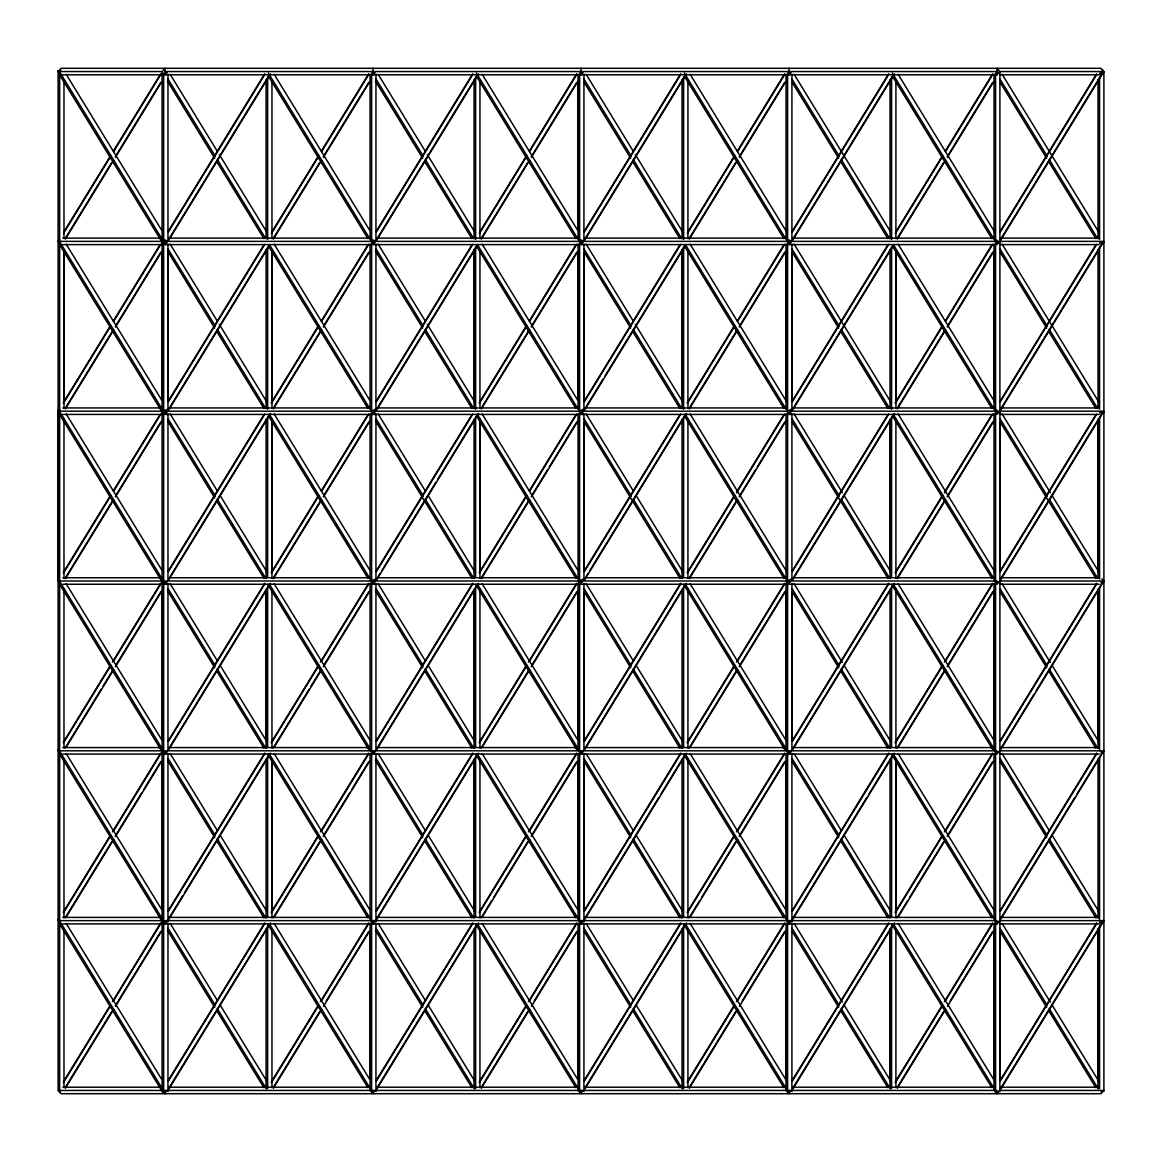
<?xml version="1.0" encoding="UTF-8"?>
<svg xmlns="http://www.w3.org/2000/svg" width="1162" height="1162" viewBox="0 0 1162 1162"><rect width="100%" height="100%" fill="white"/><g stroke="black" fill="none" stroke-linecap="round" stroke-linejoin="round"><path stroke-width="1.5" d="M58.1 70.751L59.654 73.235L59.654 1092.149L58.1 1089.651L58.1 70.751L60.99 70.141M63.983 401.137L63.983 251.195L63.983 408.37M162.099 909.004L162.099 760.863M162.099 739.177L162.099 592.852M162.099 408.574L162.099 242.364M165.033 923.892L165.033 920.638L996.967 920.638L996.967 923.892L165.033 923.892L166.907 921.713M579.199 414.427L165.033 414.427L165.033 411.188L996.967 411.188L996.967 414.427L999.785 411.188L1103.769 411.188L1100.966 414.427M167.967 410.171L167.967 243.976M266.083 739.177L266.083 591.037M271.966 910.601L271.966 762.461M271.966 570.963L271.966 422.823M271.966 401.137L271.966 251.195L271.966 408.37M370.082 1087.85L370.082 923.456M373.017 754.065L373.017 750.812L373.017 754.065L374.89 751.901M474.067 910.805L474.067 760.863M474.067 748.212L474.067 589.236M474.067 399.539L474.067 251.399M479.95 578.182L479.95 419.206M578.066 1078.815L578.066 930.675M578.066 918.024L578.066 753.63M578.066 739.177L578.066 592.852M578.066 399.539L578.066 253.214M578.066 229.727L578.066 81.587M583.934 921.437L583.934 753.426M583.934 738.974L583.934 592.635M583.934 579.998L583.934 413.788M583.934 401.137L583.934 252.996M682.05 408.574L682.05 249.598M786.049 1078.815L786.049 930.675M786.049 918.024L786.049 753.63M786.049 739.177L786.049 592.852M786.049 408.574L786.049 244.18M791.918 738.974L791.918 592.635M791.918 410.171L791.918 243.976M890.034 1080.616L890.034 930.675M890.034 569.365L890.034 421.225M895.917 917.82L895.917 758.844M895.917 401.137L895.917 251.195L895.917 408.37M994.033 1087.85L994.033 923.456M994.033 739.177L994.033 592.852M994.033 408.574L994.033 244.18M58.231 71.55L162.215 71.55L165.033 68.297L165.033 74.789L996.967 74.789L996.967 68.297L999.785 71.55L1103.769 71.55L1100.966 68.297L61.034 68.297L58.231 71.55L60.104 73.714M995.587 1092.149L995.587 73.235L999.901 72.349L999.901 1091.249L995.587 1092.149L994.033 1089.651M999.901 569.148L999.901 422.823M1098.017 1087.85L1098.017 928.874M1098.017 748.212L1098.017 589.236M1098.017 569.365L1098.017 421.225M58.739 73.424L59.422 71.55L163.406 241.362L162.738 243.236L59.683 74.964M58.739 243.236L59.422 241.362L163.406 411.188L162.738 413.062L59.683 244.79M58.739 413.062L59.422 411.188L163.406 581L162.738 582.874L59.683 414.602M58.739 582.874L59.422 581L163.406 750.812L162.738 752.7L59.683 584.413M58.739 752.7L59.422 750.812L163.406 920.638L162.738 922.512L59.683 754.24M58.739 922.512L59.422 920.638L163.406 1090.45L162.738 1092.338L59.683 924.051M64.259 231.296L110.579 155.65M113.426 151.016L160.69 73.831M63.431 233.489L110.71 156.304M113.542 151.67L160.806 74.484M65.261 238.428L111.581 162.782M115.372 156.609L160.748 82.502M65.377 239.081L113.6 160.341M115.488 157.248L161.809 81.601M63.314 402.662L110.593 325.476M113.426 320.843L159.746 245.197M168.258 231.296L264.689 73.831M63.431 403.316L110.71 326.115M113.542 321.482L160.806 244.296M168.374 231.95L264.805 74.484M65.261 408.254L112.525 331.054M115.372 326.42L160.748 252.328M170.204 236.888L268.524 76.329M65.377 408.893L113.6 330.153M115.488 327.074L161.809 251.428M168.432 240.621L270.528 73.889M63.314 572.474L110.593 495.288M113.426 490.654L159.746 415.008M168.258 401.122L263.745 245.197M272.242 231.296L318.577 155.65M321.409 151.016L368.674 73.831M63.431 573.127L110.71 495.942M113.542 491.308L160.806 414.122M168.374 401.762L264.805 244.296M271.414 233.489L318.693 156.304M321.525 151.67L368.79 74.484M65.261 578.066L112.525 500.88M115.372 496.247L160.748 422.14M170.204 406.7L268.524 246.141M273.244 238.428L319.565 162.782M323.356 156.609L368.732 82.502M65.377 578.705L113.6 499.98M115.488 496.886L161.809 421.24M168.432 410.433L269.584 245.255M273.36 239.081L321.584 160.341M323.472 157.248L369.792 81.601M63.314 742.3L110.593 665.114M112.482 662.02L160.69 583.28M168.258 570.934L263.745 415.008M271.298 402.662L318.577 325.476M321.409 320.843L367.729 245.197M376.241 231.296L472.673 73.831M63.431 742.939L110.71 665.753M113.542 661.12L160.806 583.934M168.374 571.588L264.805 414.122M271.414 403.316L318.693 326.115M321.525 321.482L368.79 244.296M376.357 231.95L472.789 74.484M65.261 747.878L101.181 689.226M103.069 686.132L112.525 670.692M115.372 666.058L160.748 591.966M170.204 576.526L268.524 415.967M273.244 408.254L320.509 331.054M323.356 326.42L368.732 252.328M378.187 236.888L476.507 76.329M66.321 746.992L113.6 669.791M115.488 666.712L161.809 591.066M168.432 580.259L270.528 413.527M273.36 408.893L321.584 330.153M323.472 327.074L369.792 251.428M376.415 240.621L478.512 73.889M63.314 912.112L109.635 836.466M112.482 831.847L160.69 753.107M168.258 740.76L264.689 583.28M271.298 572.474L318.577 495.288M321.409 490.654L367.729 415.008M376.241 401.122L471.728 245.197M480.226 231.296L526.56 155.65M529.393 151.016L576.657 73.831M63.431 912.766L110.71 835.58M113.542 830.946L160.806 753.746M168.374 741.4L264.805 583.934M271.414 573.127L318.693 495.942M321.525 491.308L368.79 414.122M376.357 401.762L472.789 244.296M479.398 233.489L526.677 156.304M529.509 151.67L576.773 74.484M65.261 917.704L111.581 842.058M115.372 835.885L141.837 792.658M143.725 789.564L160.748 761.778M170.204 746.338L268.524 585.779M273.244 578.066L320.509 500.88M323.356 496.247L368.732 422.14M378.187 406.7L476.507 246.141M481.228 238.428L527.548 162.782M531.339 156.609L576.715 82.502M66.321 916.803L113.6 839.618M115.488 836.524L161.809 760.878M168.432 750.071L270.528 583.339M273.36 578.705L321.584 499.98M323.472 496.886L369.792 421.24M376.415 410.433L477.567 245.255M481.344 239.081L529.567 160.341M531.455 157.248L577.775 81.601M63.314 1081.938L109.635 1006.292M112.482 1001.659L160.69 922.918M168.258 910.572L264.689 753.107M271.298 742.3L318.577 665.114M320.465 662.02L368.674 583.28M376.241 570.934L471.728 415.008M479.281 402.662L526.56 325.476M529.393 320.843L575.713 245.197M584.225 231.296L680.656 73.831M63.431 1082.577L110.71 1005.391M113.542 1000.758L160.806 923.572M168.374 911.226L264.805 753.746M271.414 742.939L318.693 665.753M321.525 661.12L368.79 583.934M376.357 571.588L472.789 414.122M479.398 403.316L526.677 326.115M529.509 321.482L576.773 244.296M584.341 231.95L680.772 74.484M65.261 1087.516L111.581 1011.87M115.372 1005.696L160.748 931.59M170.204 916.164L182.492 896.091M184.38 892.997L268.524 755.605M273.244 747.878L309.165 689.226M311.067 686.132L320.509 670.692M323.356 666.058L368.732 591.966M378.187 576.526L380.076 573.432M381.964 570.353L435.852 482.346M437.74 479.267L476.507 415.967M481.228 408.254L528.492 331.054M531.339 326.42L576.715 252.328M585.227 238.428L684.491 76.329M65.377 1088.169L113.6 1009.429M115.488 1006.35L161.809 930.704M167.488 921.437L270.528 753.165M274.305 746.992L321.584 669.791M323.472 666.712L369.792 591.066M376.415 580.259L478.512 413.527M481.344 408.893L529.567 330.153M531.455 327.074L577.775 251.428M584.399 240.621L686.495 73.889M168.258 1080.399L264.689 922.918M271.298 912.112L317.618 836.466M320.465 831.847L368.674 753.107M376.241 740.76L472.673 583.28M479.281 572.474L526.56 495.288M529.393 490.654L575.713 415.008M584.225 401.122L679.712 245.197M688.209 231.296L734.544 155.65M737.376 151.016L784.64 73.831M168.374 1081.038L264.805 923.572M271.414 912.766L318.693 835.58M321.525 830.946L368.79 753.746M376.357 741.4L472.789 583.934M479.398 573.127L526.677 495.942M529.509 491.308L576.773 414.122M584.341 401.762L680.772 244.296M687.381 233.489L734.66 156.304M737.492 151.67L784.757 74.484M169.26 1087.516L268.524 925.417M273.244 917.704L319.565 842.058M323.356 835.885L349.82 792.658M351.708 789.564L368.732 761.778M378.187 746.338L476.507 585.779M481.228 578.066L528.492 500.88M531.339 496.247L547.404 470M549.292 466.906L576.715 422.14M586.171 406.7L603.18 378.914M605.068 375.834L684.491 246.141M689.211 238.428L735.531 162.782M739.322 156.609L784.699 82.502M167.488 1091.249L270.528 922.977M274.305 916.803L321.584 839.618M323.472 836.524L369.792 760.878M376.415 750.071L478.512 583.339M481.344 578.705L529.567 499.98M531.455 496.886L577.775 421.24M584.399 410.433L685.551 245.255M689.327 239.081L737.55 160.341M739.439 157.248L785.759 81.601M271.298 1081.938L317.618 1006.292M320.465 1001.659L368.674 922.918M376.241 910.572L472.673 753.107M479.281 742.3L526.56 665.114M528.449 662.02L576.657 583.28M584.225 570.934L679.712 415.008M687.265 402.662L734.544 325.476M737.376 320.843L783.696 245.197M792.208 231.296L888.639 73.831M271.414 1082.577L318.693 1005.391M321.525 1000.758L368.79 923.572M376.357 911.226L472.789 753.746M479.398 742.939L526.677 665.753M529.509 661.12L576.773 583.934M584.341 571.588L680.772 414.122M687.381 403.316L734.66 326.115M737.492 321.482L784.757 244.296M792.324 231.95L888.756 74.484M273.244 1087.516L319.565 1011.87M326.188 1001.063L368.732 931.59M378.187 916.164L476.507 755.605M481.228 747.878L528.492 670.692M531.339 666.058L576.715 591.966M586.171 576.526L588.059 573.432M589.947 570.353L684.491 415.967M689.211 408.254L736.476 331.054M739.322 326.42L784.699 252.328M793.21 238.428L892.474 76.329M273.36 1088.169L321.584 1009.429M323.472 1006.35L369.792 930.704M375.471 921.437L478.512 753.165M482.288 746.992L529.567 669.791M531.455 666.712L577.775 591.066M584.399 580.259L686.495 413.527M689.327 408.893L737.55 330.153M739.439 327.074L785.759 251.428M792.382 240.621L894.479 73.889M376.241 1080.399L472.673 922.918M479.281 912.112L525.616 836.466M528.449 831.847L576.657 753.107M584.225 740.76L680.656 583.28M687.265 572.474L734.544 495.288M736.432 492.209L783.696 415.008M792.208 401.122L887.695 245.197M896.192 231.296L942.527 155.65M945.36 151.016L992.624 73.831M376.357 1081.038L472.789 923.572M479.398 912.766L526.677 835.58M529.509 830.946L576.773 753.746M584.341 741.4L680.772 583.934M687.381 573.127L734.66 495.942M736.548 492.848L784.757 414.122M792.324 401.762L888.756 244.296M895.379 233.489L942.643 156.304M945.476 151.67L992.74 74.484M377.243 1087.516L476.507 925.417M481.228 917.704L491.628 900.724M493.516 897.63L527.548 842.058M531.339 835.885L576.715 761.778M586.171 746.338L684.491 585.779M689.211 578.066L736.476 500.88M739.322 496.247L755.387 470M757.275 466.906L784.699 422.14M794.154 406.7L892.474 246.141M897.195 238.428L943.529 162.782M947.306 156.609L992.682 82.502M375.471 1091.249L478.512 922.977M482.288 916.803L529.567 839.618M531.455 836.524L577.775 760.878M584.399 750.071L686.495 583.339M689.327 578.705L737.55 499.98M739.439 496.886L785.759 421.24M792.382 410.433L893.534 245.255M897.311 239.081L945.534 160.341M947.422 157.248L993.742 81.601M479.281 1081.938L525.616 1006.292M528.449 1001.659L576.657 922.918M584.225 910.572L680.656 753.107M687.265 742.3L734.544 665.114M736.432 662.02L784.64 583.28M792.208 570.934L887.695 415.008M895.248 402.662L942.527 325.476M945.36 320.843L991.68 245.197M1000.192 231.296L1096.623 73.831M479.398 1082.577L526.677 1005.391M529.509 1000.758L576.773 923.572M584.341 911.226L680.772 753.746M687.381 742.939L734.66 665.753M737.492 661.12L784.757 583.934M792.324 571.588L888.756 414.122M895.379 403.316L942.643 326.115M945.476 321.482L992.74 244.296M1000.308 231.95L1096.739 74.484M481.228 1087.516L527.548 1011.87M534.171 1001.063L576.715 931.59M586.171 916.164L658.956 797.292M660.858 794.198L684.491 755.605M689.211 747.878L736.476 670.692M739.322 666.058L784.699 591.966M794.154 576.526L892.474 415.967M897.195 408.254L944.474 331.054M947.306 326.42L992.682 252.328M1000.25 239.968L1100.458 76.329M481.344 1088.169L529.567 1009.429M531.455 1006.35L577.775 930.704M583.455 921.437L686.495 753.165M690.272 746.992L737.55 669.791M739.439 666.712L785.759 591.066M792.382 580.259L894.479 413.527M897.311 408.893L945.534 330.153M947.422 327.074L993.742 251.428M1103.406 72.349L999.422 242.161L995.587 239.662M584.225 1080.399L680.656 922.918M687.265 912.112L733.6 836.466M736.432 831.847L784.64 753.107M792.208 740.76L888.639 583.28M895.248 572.474L942.527 495.288M944.415 492.209L991.68 415.008M1000.192 401.122L1095.679 245.197M584.341 1081.038L680.772 923.572M687.381 912.766L734.66 835.58M737.492 830.946L784.757 753.746M792.324 741.4L888.756 583.934M895.379 573.127L942.643 495.942M944.532 492.848L992.74 414.122M1000.308 401.762L1096.739 244.296M585.227 1087.516L684.491 925.417M689.211 917.704L699.611 900.724M701.499 897.63L735.531 842.058M739.322 835.885L784.699 761.778M794.154 746.338L892.474 585.779M897.195 578.066L944.474 500.88M947.306 496.247L992.682 422.14M1000.25 409.794L1100.458 246.141M583.455 1091.249L686.495 922.977M690.272 916.803L737.55 839.618M739.439 836.524L785.759 760.878M792.382 750.071L894.479 583.339M897.311 578.705L945.534 499.98M947.422 496.886L993.742 421.24M1103.406 242.161L999.422 411.987L995.587 409.489M687.265 1081.938L733.6 1006.292M736.432 1001.659L784.64 922.918M792.208 910.572L888.639 753.107M895.248 742.3L942.527 665.114M944.415 662.02L992.624 583.28M1000.192 570.934L1095.679 415.008M687.381 1082.577L734.66 1005.391M737.492 1000.758L784.757 923.572M792.324 911.226L888.756 753.746M895.365 742.939L942.643 665.753M945.476 661.12L992.74 583.934M1000.308 571.588L1096.739 414.122M689.211 1087.516L735.531 1011.87M742.155 1001.063L784.699 931.59M794.154 916.164L866.939 797.292M868.842 794.198L892.474 755.605M897.195 747.878L944.474 670.692M947.306 666.058L992.682 591.966M1000.25 579.606L1100.458 415.967M689.327 1088.169L737.55 1009.429M739.439 1006.35L785.759 930.704M791.438 921.437L894.479 753.165M898.255 746.992L945.534 669.791M947.422 666.712L993.742 591.066M999.422 581.799L1103.406 411.987M792.208 1080.399L888.639 922.918M895.248 912.112L941.583 836.466M944.415 831.847L992.624 753.107M1000.192 740.76L1096.623 583.28M792.324 1081.038L888.756 923.572M895.365 912.766L942.643 835.58M945.476 830.946L992.74 753.746M1000.308 741.4L1096.739 583.934M793.21 1087.516L892.474 925.417M897.195 917.704L907.595 900.724M909.483 897.63L943.515 842.058M947.306 835.885L992.682 761.778M1001.194 747.878L1034.282 693.845M1036.17 690.765L1100.458 585.779M791.438 1091.249L894.479 922.977M898.255 916.803L945.534 839.618M947.422 836.524L993.742 760.878M999.422 751.625L1103.406 581.799M895.248 1081.938L941.583 1006.292M944.415 1001.659L992.624 922.918M1000.192 910.572L1096.623 753.107M895.365 1082.577L942.643 1005.391M945.476 1000.758L992.74 923.572M1000.308 911.226L1096.739 753.746M897.195 1087.516L943.515 1011.87M950.138 1001.063L992.682 931.59M1001.194 917.704L1074.923 797.292M1076.825 794.198L1100.458 755.605M897.311 1088.169L945.534 1009.429M947.422 1006.35L993.742 930.704M999.422 921.437L1103.406 751.611M1000.192 1080.399L1096.623 922.918M1000.308 1081.038L1096.739 923.572M1000.25 1089.07L1100.458 925.417M999.422 1091.249L1103.406 921.437M165.033 74.789L166.907 72.625M371.201 244.616L165.033 244.616L166.907 242.451M374.89 72.625L373.017 74.789L373.017 68.297M165.033 414.427L166.907 412.263M579.199 244.616L373.017 244.616L374.89 242.451M582.874 72.625L581 74.789L581 68.297M787.168 584.254L165.033 584.254L166.907 582.089M374.89 412.263L373.017 414.427L373.017 411.188M787.168 244.616L581 244.616L582.874 242.451M166.907 751.901L165.033 754.065L162.215 750.812L58.231 750.812L61.034 754.065M790.857 72.625L788.983 74.789L788.983 68.297M374.89 582.089L373.017 584.254L373.017 581M787.168 414.427L581 414.427L582.874 412.263M995.166 244.616L788.983 244.616L790.857 242.451M996.967 74.789L999.785 71.55M995.166 414.427L788.983 414.427L790.857 412.263M1103.769 71.55L1100.966 74.789L999.683 74.789M374.89 921.713L373.017 923.892L373.017 920.638M582.874 751.901L581 754.065L581 750.812M1100.966 244.616L1103.769 241.362L999.785 241.362L996.967 244.616L996.967 241.362L165.033 241.362L165.033 244.616M582.874 921.713L581 923.892L581 920.638M790.857 751.901L788.983 754.065L788.983 750.812M790.857 921.713L788.983 923.892L788.983 920.638M1100.966 584.254L1103.769 581L1101.896 578.836M1100.966 754.065L1103.769 750.812L999.785 750.812L996.967 754.065L996.967 750.812L165.033 750.812L165.033 754.065L995.166 754.065M996.967 923.892L999.785 920.638L1103.769 920.638L1100.966 923.892L999.683 923.892M58.594 240.563L59.654 239.662M162.578 240.563L163.653 239.662L166.21 241.333M58.594 410.375L59.654 409.489M162.578 410.375L163.653 409.489M162.578 580.201L163.653 579.301M163.406 241.362L166.021 240.113M374.004 240.113L371.39 241.362L268.349 73.09M163.406 411.188L167.328 409.3M581.988 240.113L579.373 241.362L476.333 73.09M375.311 409.3L371.39 411.188L269.293 244.456M789.971 240.113L787.357 241.362L684.316 73.09M583.295 409.3L579.373 411.188L477.277 244.456M375.311 579.126L371.39 581L269.293 414.268M583.295 579.126L579.373 581L477.277 414.268M791.278 579.126L787.357 581L685.26 414.268M791.278 409.3L787.357 411.188L685.26 244.456M166.529 72.64L163.653 73.235L163.653 1092.149L166.529 1091.554M374.513 72.64L371.637 73.235L371.637 1092.149L374.513 1091.554M582.496 72.64L579.62 73.235L579.62 1092.149L582.496 1091.554M790.48 72.64L787.604 73.235L787.604 1092.149L790.48 1091.554M166.529 242.466L163.653 243.061L162.099 240.563M1099.572 73.235L1103.9 72.349L1103.9 1091.249L1101.01 1091.859M371.637 243.061L374.513 242.466M579.62 243.061L582.496 242.466M787.604 243.061L790.48 242.466M166.529 412.278L163.639 412.873L162.099 410.375M995.587 243.061L999.901 242.161M1099.572 243.061L1103.9 242.161M371.637 412.873L374.513 412.278M579.62 412.873L582.496 412.278M787.604 412.873L790.48 412.278M166.529 582.104L163.653 582.699L162.099 580.201L162.099 412.19M995.587 412.873L999.901 411.987M1099.572 412.873L1103.9 411.987M374.513 582.104L371.637 582.699L370.082 580.201M582.496 582.104L579.62 582.699L578.066 580.201M790.48 582.104L787.604 582.699L786.049 580.201M166.529 751.916L163.653 752.511L162.099 750.013L162.099 582.002M999.901 581.799L995.587 582.699L994.033 580.201M1101.01 582.394L1103.9 581.799M374.513 751.916L371.637 752.511L370.082 750.013M582.496 751.916L579.62 752.511L578.066 750.013M790.48 751.916L787.604 752.511L786.049 750.013M166.529 921.742L163.653 922.337L162.099 919.839L162.099 751.829M999.901 751.625L995.587 752.511L994.033 750.013M1101.01 752.221L1103.9 751.625M374.513 921.742L371.637 922.337L370.082 919.839M582.496 921.742L579.62 922.337L578.066 919.839M790.48 921.742L787.604 922.337L786.049 919.839M999.901 921.437L995.587 922.337L994.033 919.839M1099.572 922.337L1103.9 921.437M165.033 71.55L996.967 71.55M61.034 74.789L163.246 74.789M62.835 238.108L161.445 238.108M168.65 238.108L369.4 238.108M376.633 238.108L577.383 238.108M584.588 238.108L785.367 238.108M792.571 238.108L993.35 238.108M1000.555 238.108L1099.165 238.108M58.231 241.362L162.215 241.362M62.835 244.616L162.317 244.616M999.683 244.616L1099.165 244.616M62.835 407.935L161.445 407.935M168.65 407.935L369.4 407.935M376.633 407.935L577.383 407.935M584.617 407.935L785.367 407.935M792.6 407.935L993.35 407.935M1000.555 407.935L1099.165 407.935M162.215 411.188L58.231 411.188L60.104 413.352M62.835 414.427L162.317 414.427M999.683 414.427L1099.165 414.427M62.835 577.746L161.445 577.746M168.65 577.746L369.4 577.746M376.633 577.746L577.383 577.746M584.617 577.746L785.367 577.746M792.6 577.746L993.35 577.746M1000.555 577.746L1099.165 577.746M162.215 581L58.231 581L60.104 583.164M1103.769 581L999.785 581L996.967 584.254L996.967 581L165.033 581L165.033 584.254M62.835 584.254L162.317 584.254M786.166 581L788.983 584.254L995.166 584.254M999.683 584.254L1099.165 584.254M62.835 747.573L160.516 747.573M168.65 747.573L369.4 747.573M376.633 747.573L577.383 747.573M584.617 747.573L785.367 747.573M792.6 747.573L993.35 747.573M1000.555 747.573L1099.165 747.573M62.835 754.065L162.317 754.065M999.683 754.065L1099.165 754.065M62.835 917.384L160.516 917.384M168.65 917.384L369.4 917.384M376.633 917.384L577.383 917.384M584.617 917.384L785.367 917.384M792.6 917.384L993.35 917.384M1000.555 917.384L1099.165 917.384M58.231 920.638L162.215 920.638M62.835 923.892L162.317 923.892M62.835 1087.211L161.445 1087.211M168.621 1087.211L369.4 1087.211M376.604 1087.211L577.383 1087.211M584.588 1087.211L785.367 1087.211M792.571 1087.211L993.35 1087.211M1000.555 1087.211L1099.165 1087.211M787.604 239.662L790.16 241.333M579.62 239.662L582.177 241.333M371.637 239.662L374.193 241.333M578.182 581L581 584.254L581 581M1102.346 69.851L1103.9 72.349M786.049 1089.651L787.604 1092.149M58.1 240.563L59.654 243.061M578.066 1089.651L579.62 1092.149M59.654 412.873L58.1 410.375L58.1 580.201L59.654 582.699M370.082 1089.651L371.637 1092.149M58.1 750.013L59.654 752.511M58.1 919.839L59.654 922.337M162.099 1089.651L163.653 1092.149M1002.109 74.295L1098.526 231.761M1000.075 79.263L1047.34 156.449M1049.228 159.543L1097.451 238.283M1000.337 82.676L1046.671 158.322M1048.56 161.416L1095.824 238.602M898.11 74.295L994.541 231.761M1002.109 244.122L1098.526 401.587M892.3 73.09L995.34 241.362M1000.075 249.089L1047.34 326.275M1049.228 329.354L1097.451 408.094M892.576 76.503L991.84 238.602M1000.337 252.503L1046.671 328.149M1048.56 331.243L1095.824 408.428M794.111 74.295L890.542 231.761M898.11 244.122L994.541 401.587M1002.109 413.933L1050.317 492.673M1052.206 495.753L1098.526 571.399M792.092 79.263L839.356 156.449M841.244 159.543L889.467 238.283M893.244 244.456L995.34 411.188M1000.075 418.901L1047.34 496.087M1049.228 499.181L1097.451 577.906M792.353 82.676L838.688 158.337M840.576 161.416L887.841 238.602M892.576 246.329L991.84 408.428M1000.337 422.314L1095.824 578.24M690.126 74.295L786.558 231.761M794.111 244.122L890.542 401.587M898.11 413.933L994.541 571.399M1002.109 583.76L1050.317 662.485M1052.206 665.579L1098.526 741.225M893.244 414.268L995.34 581M792.092 249.089L839.356 326.275M841.244 329.354L889.467 408.094M1000.075 588.713L1047.34 665.913M1049.228 668.992L1097.451 747.732M684.578 76.503L783.856 238.602M792.353 252.503L838.688 328.149M840.576 331.243L887.841 408.428M892.576 416.141L991.84 578.24M1000.337 592.141L1046.671 667.787M1048.56 670.866L1095.824 748.067M586.127 74.295L633.406 151.496M635.294 154.575L682.559 231.775M690.126 244.122L786.558 401.587M794.111 413.933L842.334 492.673M844.222 495.753L890.542 571.399M898.11 583.76L994.541 741.225M1002.109 753.572L1049.373 830.757M1052.206 835.391L1098.526 911.037M584.108 79.263L631.373 156.449M633.261 159.543L681.484 238.283M792.092 418.901L839.356 496.087M841.244 499.181L889.467 577.906M893.244 584.094L995.34 750.812M1000.075 758.539L1047.34 835.725M1049.228 838.819L1097.451 917.544M584.37 82.691L630.705 158.337M632.593 161.416L679.857 238.602M684.592 246.329L783.856 408.428M792.353 422.314L887.841 578.24M891.617 584.413L992.784 749.606M1000.337 761.952L1046.671 837.599M1048.56 840.692L1095.824 917.878M482.143 74.295L577.63 230.221M586.127 244.122L633.406 321.308M635.294 324.401L682.559 401.587M690.126 413.933L786.558 571.399M794.111 583.76L842.334 662.485M844.222 665.579L890.542 741.225M898.11 753.572L994.541 911.037M1002.109 923.398L1050.317 1002.123M1052.206 1005.217L1098.526 1080.863M584.108 249.089L631.373 326.275M633.261 329.354L681.484 408.094M792.092 588.713L839.356 665.913M841.244 668.992L889.467 747.732M893.244 753.906L995.34 920.638M1000.075 928.351L1047.34 1005.551M1049.228 1008.631L1098.395 1088.91M476.594 76.503L575.873 238.602M584.37 252.503L630.705 328.149M632.593 331.243L679.857 408.428M684.578 416.141L783.856 578.24M792.353 592.141L838.688 667.787M840.576 670.866L887.841 748.067M891.617 754.24L991.84 917.878M1000.337 931.779L1046.671 1007.425M1048.56 1010.504L1095.824 1087.705M378.144 74.295L425.423 151.496M427.311 154.575L474.575 231.775M482.143 244.122L577.63 400.048M586.127 413.933L633.406 491.134M636.239 495.753L682.559 571.399M690.126 583.76L786.558 741.225M794.111 753.572L841.39 830.757M844.222 835.391L890.542 911.037M898.11 923.398L994.541 1080.863M376.125 79.263L423.389 156.449M425.277 159.543L473.486 238.283M584.108 418.901L631.373 496.087M633.261 499.181L681.484 577.906M685.26 584.094L787.357 750.812M792.092 758.539L839.356 835.725M841.244 838.819L889.467 917.544M893.244 923.717L995.34 1090.45M375.442 81.137L422.721 158.337M424.609 161.416L471.874 238.602M476.594 246.329L575.873 408.428M584.37 422.314L679.857 578.24M683.634 584.413L784.8 749.606M792.353 761.952L838.688 837.599M840.576 840.692L887.841 917.878M891.617 924.051L991.84 1087.705M274.159 74.295L369.647 230.221M378.144 244.122L425.423 321.308M427.311 324.401L474.575 401.587M482.143 413.933L577.63 569.859M586.127 583.76L633.406 660.946M636.239 665.579L682.559 741.225M690.126 753.572L786.558 911.037M794.111 923.398L842.334 1002.123M844.222 1005.217L890.542 1080.863M376.125 249.089L423.389 326.275M425.277 329.354L473.486 408.094M584.108 588.713L631.373 665.913M633.261 668.992L681.484 747.732M685.26 753.906L787.357 920.638M792.092 928.351L839.356 1005.551M841.244 1008.631L890.412 1088.91M268.611 76.503L367.889 238.602M375.442 250.963L422.721 328.149M424.609 331.243L471.874 408.428M476.594 416.141L575.873 578.24M584.37 592.141L630.705 667.787M632.593 670.866L679.857 748.067M683.634 754.24L783.856 917.878M792.353 931.779L838.688 1007.425M840.576 1010.504L887.841 1087.705M170.16 74.295L217.439 151.496M219.327 154.575L266.592 231.775M274.159 244.122L369.647 400.048M378.144 413.933L425.423 491.134M428.255 495.753L474.575 571.399M482.143 583.76L577.63 739.686M586.127 753.572L633.406 830.757M636.239 835.391L682.559 911.037M690.126 923.398L786.558 1080.863M168.127 79.263L215.406 156.449M217.294 159.543L265.502 238.283M376.125 418.901L423.389 496.087M425.277 499.181L473.486 577.906M477.277 584.094L579.373 750.812M584.108 758.539L631.373 835.725M633.261 838.819L681.484 917.544M685.26 923.717L787.357 1090.45M167.459 81.137L214.723 158.337M216.626 161.416L263.89 238.602M268.611 246.329L367.889 408.428M375.442 420.775L471.874 578.24M475.65 584.413L576.817 749.606M584.37 761.952L630.705 837.599M632.593 840.692L679.857 917.878M683.634 924.051L783.856 1087.705M66.176 74.295L161.663 230.221M170.16 244.122L217.439 321.308M219.327 324.401L266.592 401.587M274.159 413.933L369.647 569.859M378.144 583.76L425.423 660.946M428.255 665.579L474.575 741.225M482.143 753.572L577.63 909.497M586.127 923.398L633.406 1000.584M636.239 1005.217L682.559 1080.863M168.127 249.089L215.406 326.275M217.294 329.354L265.502 408.094M376.125 588.713L423.389 665.913M425.277 668.992L473.486 747.732M477.277 753.906L579.373 920.638M584.108 928.351L631.373 1005.551M633.261 1008.631L682.428 1088.91M167.459 250.963L214.723 328.149M216.626 331.243L263.89 408.428M268.611 416.141L367.889 578.24M375.442 590.601L422.721 667.787M424.609 670.866L471.874 748.067M475.65 754.24L575.873 917.878M584.37 931.779L630.705 1007.425M632.593 1010.504L679.857 1087.705M66.176 244.122L161.663 400.048M170.16 413.933L217.439 491.134M220.272 495.753L266.592 571.399M274.159 583.76L369.647 739.686M378.144 753.572L425.423 830.757M428.255 835.391L474.575 911.037M482.143 923.398L577.63 1079.309M168.127 418.901L215.406 496.087M217.294 499.181L265.502 577.906M269.293 584.094L371.39 750.812M376.125 758.539L423.389 835.725M425.277 838.819L473.486 917.544M477.277 923.717L579.373 1090.45M167.459 420.775L214.723 497.961M216.626 501.054L263.89 578.24M267.667 584.413L368.833 749.606M375.442 760.413L422.721 837.599M424.609 840.692L471.874 917.878M475.65 924.051L575.873 1087.705M66.176 413.933L161.663 569.859M170.16 583.76L217.439 660.946M220.272 665.579L266.592 741.225M274.159 753.572L369.647 909.497M378.144 923.398L425.423 1000.584M428.255 1005.217L474.575 1080.863M168.127 588.713L215.406 665.913M217.294 668.992L265.502 747.732M269.293 753.906L371.39 920.638M376.125 928.351L423.389 1005.551M425.277 1008.631L474.445 1088.91M167.459 590.601L214.723 667.787M216.626 670.866L263.89 748.067M267.667 754.24L367.889 917.878M375.442 930.225L422.721 1007.425M424.609 1010.504L471.874 1087.705M66.176 583.76L161.663 739.686M170.16 753.572L217.439 830.757M220.272 835.391L266.592 911.037M274.159 923.398L369.647 1079.309M168.127 758.539L215.406 835.725M217.294 838.819L265.502 917.544M269.293 923.717L371.39 1090.45M167.459 760.413L214.723 837.599M216.626 840.692L263.89 917.878M267.667 924.051L367.889 1087.705M66.176 753.572L161.663 909.497M170.16 923.398L217.439 1000.584M220.272 1005.217L266.592 1080.863M168.127 928.351L215.406 1005.551M217.294 1008.631L266.447 1088.91M167.459 930.225L214.723 1007.425M216.626 1010.504L263.89 1087.705M66.176 923.398L161.663 1079.309M1099.572 76.852L1099.572 239.445M1099.572 246.678L1099.572 409.271M1099.572 418.291L1099.572 579.083M1099.572 588.117L1099.572 750.71M1099.572 757.929L1099.572 920.522M1099.572 925.94L1099.572 1088.533M1098.017 79.771L1098.017 238.762M1098.017 249.598L1098.017 408.574M1098.017 419.409L1098.017 578.4M1098.017 591.037L1098.017 739.177M1098.017 759.047L1098.017 918.024M1098.017 930.675L1098.017 1080.616M999.901 932.273L999.901 1080.413M994.033 74.353L994.033 238.762M994.033 253.214L994.033 399.539M994.033 413.992L994.033 578.4M994.033 583.818L994.033 748.212M994.033 753.63L994.033 918.024M994.033 930.675L994.033 1078.815M895.917 81.384L895.917 238.544M895.917 419.206L895.917 578.182M895.917 589.032L895.917 748.008M895.917 762.461L895.917 910.601M895.917 928.656L895.917 1087.647M891.588 76.852L891.588 239.445M891.588 246.678L891.588 409.271M891.588 418.291L891.588 577.282M891.588 588.117L891.588 747.093M891.588 757.929L891.588 916.92M891.588 925.94L891.588 1088.533M890.034 79.771L890.034 238.762M890.034 249.598L890.034 408.574M890.034 419.409L890.034 578.4M890.034 589.236L890.034 748.212M890.034 759.047L890.034 918.024M890.034 928.874L890.034 1087.85M791.918 74.15L791.918 240.36M791.918 252.996L791.918 401.137M791.918 413.788L791.918 579.998M791.918 583.6L791.918 749.81M791.918 753.426L791.918 921.437M791.918 923.238L791.918 1091.249M788.983 241.362L788.983 244.616M788.983 411.188L788.983 414.427M788.983 581L788.983 584.254M788.983 1090.45L788.983 1093.703M786.049 74.353L786.049 238.762M786.049 253.214L786.049 399.539M786.049 413.992L786.049 578.4M786.049 583.818L786.049 748.212M786.049 760.863L786.049 909.004M786.049 923.456L786.049 1087.85M687.933 81.384L687.933 238.544M687.933 251.195L687.933 408.37M687.933 419.206L687.933 578.182M687.933 589.032L687.933 748.008M687.933 758.844L687.933 917.82M687.933 928.656L687.933 1087.647M683.605 76.852L683.605 239.445M683.605 246.678L683.605 409.271M683.605 418.291L683.605 577.282M683.605 588.117L683.605 747.093M683.605 757.929L683.605 916.92M683.605 925.94L683.605 1088.533M682.05 79.771L682.05 238.762M682.05 251.399L682.05 399.539M682.05 419.409L682.05 578.4M682.05 589.236L682.05 748.212M682.05 759.047L682.05 918.024M682.05 928.874L682.05 1087.85M583.934 74.15L583.934 240.36M583.934 243.976L583.934 410.171M583.934 422.823L583.934 569.148M583.934 583.6L583.934 749.81M583.934 762.461L583.934 908.786M583.934 923.238L583.934 1091.249M581 241.362L581 244.616M581 411.188L581 414.427M581 1090.45L581 1093.703M578.066 74.353L578.066 238.762M578.066 244.18L578.066 408.574M578.066 413.992L578.066 578.4M578.066 583.818L578.066 748.212M578.066 760.863L578.066 909.004M578.066 923.456L578.066 1087.85M479.95 81.384L479.95 238.544M479.95 251.195L479.95 408.37M479.95 422.823L479.95 570.963M479.95 589.032L479.95 748.008M479.95 758.844L479.95 917.82M479.95 928.656L479.95 1087.647M475.621 76.852L475.621 239.445M475.621 246.678L475.621 409.271M475.621 418.291L475.621 577.282M475.621 588.117L475.621 747.093M475.621 757.929L475.621 916.92M475.621 925.94L475.621 1088.533M474.067 79.771L474.067 238.762M474.067 249.598L474.067 408.574M474.067 419.409L474.067 578.4M474.067 591.037L474.067 739.177M474.067 759.047L474.067 918.024M474.067 928.874L474.067 1087.85M375.951 74.15L375.951 240.36M375.951 243.976L375.951 410.171M375.951 413.788L375.951 579.998M375.951 583.6L375.951 749.81M375.951 753.426L375.951 921.437M375.951 923.238L375.951 1091.249M373.017 241.362L373.017 244.616M373.017 1090.45L373.017 1093.703M370.082 74.353L370.082 238.762M370.082 244.18L370.082 408.574M370.082 413.992L370.082 578.4M370.082 583.818L370.082 748.212M370.082 753.63L370.082 918.024M370.082 930.675L370.082 1078.815M271.966 81.384L271.966 238.544M271.966 419.206L271.966 578.182M271.966 589.032L271.966 748.008M271.966 758.844L271.966 917.82M271.966 928.656L271.966 1087.647M267.638 76.852L267.638 239.445M267.638 248.479L267.638 409.271M267.638 418.291L267.638 577.282M267.638 588.117L267.638 747.093M267.638 757.929L267.638 916.92M267.638 925.94L267.638 1088.533M266.083 79.771L266.083 238.762M266.083 249.598L266.083 408.574M266.083 419.409L266.083 578.4M266.083 589.236L266.083 748.212M266.083 759.047L266.083 918.024M266.083 928.874L266.083 1087.85M167.967 74.15L167.967 240.36M167.967 252.996L167.967 401.137M167.967 413.788L167.967 579.998M167.967 583.6L167.967 749.81M167.967 753.426L167.967 921.437M167.967 923.238L167.967 1091.249M162.099 72.552L162.099 238.762M162.099 253.214L162.099 399.539M162.099 921.64L162.099 1087.85M63.983 81.384L63.983 238.544M63.983 419.206L63.983 578.182M63.983 589.032L63.983 748.008M63.983 758.844L63.983 917.82M63.983 928.656L63.983 1087.647M165.033 1090.45L165.033 1093.703L162.215 1090.45L58.231 1090.45L61.034 1093.703L1100.966 1093.703L1103.769 1090.45L999.785 1090.45L996.967 1093.703L996.967 1090.45L165.033 1090.45"/></g></svg>
